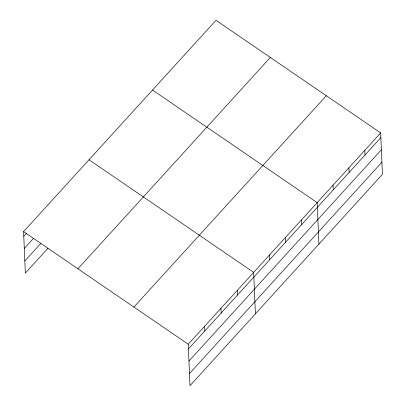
<?xml version="1.0" encoding="UTF-8"?>
<svg xmlns="http://www.w3.org/2000/svg" width="406" height="406" viewBox="0 0 406 406"><rect width="100%" height="100%" fill="white"/><g stroke="black" fill="none" stroke-linecap="round" stroke-linejoin="round"><path stroke-width="0.61" d="M47.974 248.233L25.329 273.106L23.589 231.633L216.012 20.3L380.671 132.894L382.411 174.367L189.988 385.7L188.252 344.227L380.671 132.894M23.787 236.333L26.725 233.105M24.294 248.467L33.52 238.332M24.822 260.967L40.757 243.468M77.927 268.787L270.35 57.459M133.914 307.073L326.333 95.74M188.445 348.927L380.869 137.593M188.957 361.061L381.376 149.733M189.48 373.566L381.899 162.233M152.514 90.041L317.172 202.635L318.908 244.107M89.015 159.781L253.674 272.375L255.41 313.848M23.589 231.633L188.252 344.227M364.796 150.332L364.994 155.031M348.921 167.764L349.119 172.464M333.047 185.202L333.245 189.901M301.298 220.072L301.496 224.772M285.423 237.505L285.621 242.204M269.548 254.943L269.746 259.642M237.317 290.341L237.515 295.04M220.96 308.301L221.158 313.001M204.604 326.267L204.802 330.966"/></g></svg>
